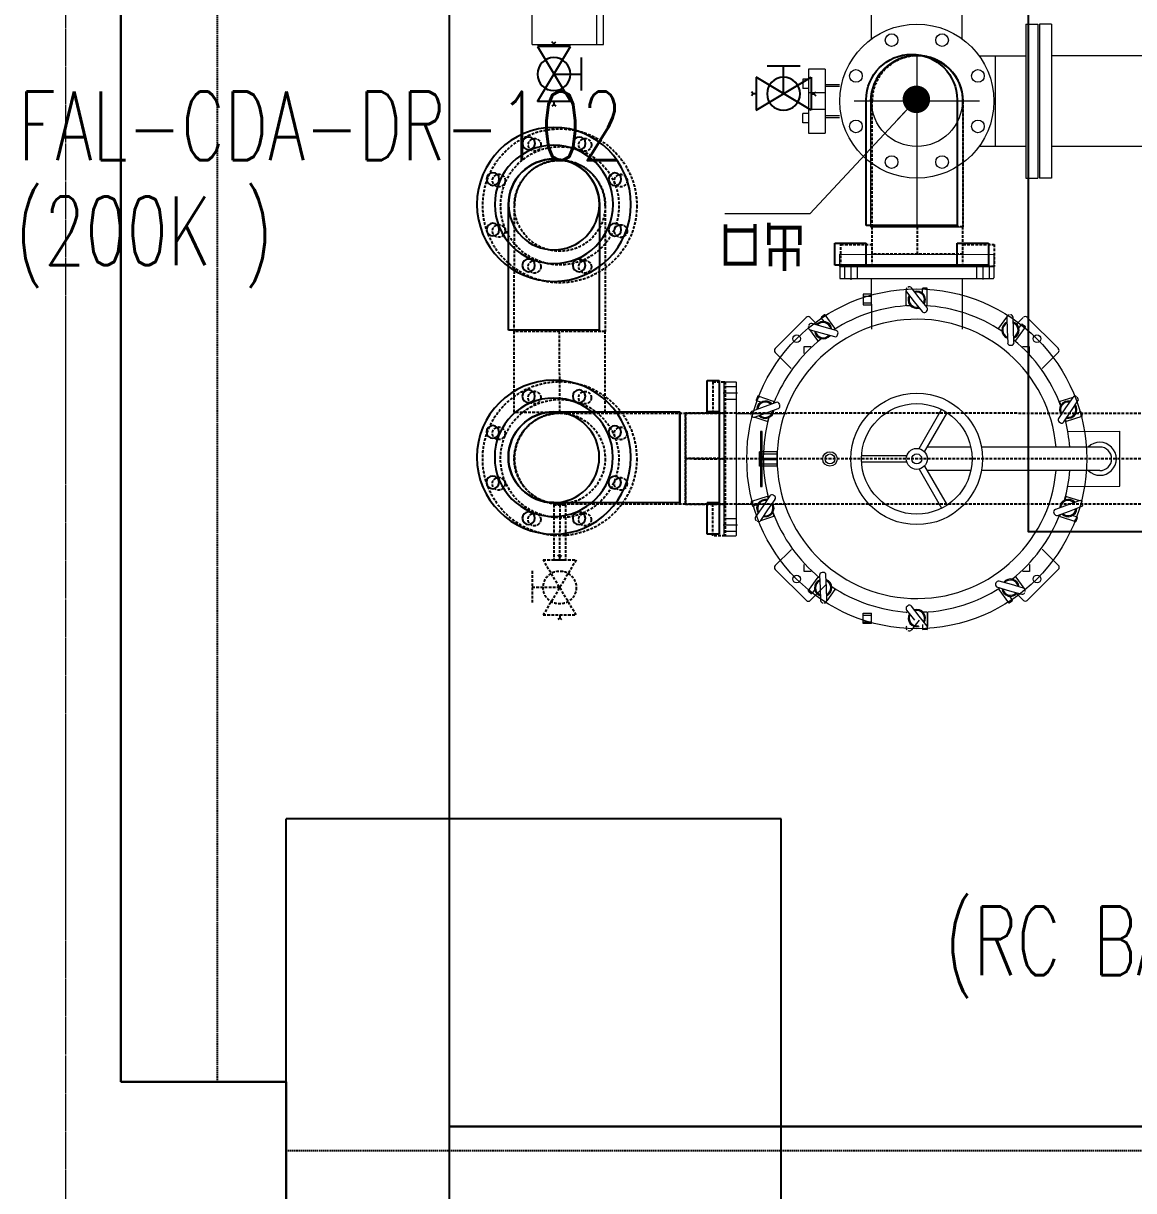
# Model space of a CAD drawing. Extents: x 0 to 160756, y 0 to 229247.
# Drawn here: x 54058 to 56076, y 95177 to 97300 of the extents above; entities that cross this region are included whole.
import ezdxf
from ezdxf.enums import TextEntityAlignment as Align
from ezdxf.xclip import XClip

# ---------------------------------------------------------------- set-up
doc = ezdxf.new("R2010")
doc.units = 0
doc.header["$LTSCALE"] = 10
doc.header["$XCLIPFRAME"] = 2
for name, pattern in [('H12設備棟3F$0$CENTERK5', [6.916, 6.667, -0.083, 0.083, -0.083]), ('H12設備棟3F$0$HIDDEN', [0.375, 0.25, -0.125]), ('XCM7P30CDA$0$CENTER', [50.8, 31.75, -6.35, 6.35, -6.35]), ('XCM7P30CDA$0$DASHED', [0.75, 0.5, -0.25]), ('XCM7Q30CDA-200K$0$ACAD_ISO04W100', [30, 24, -3, 0, -3]), ('XCM7Q30CDA-200K$0$CENTER', [50.8, 31.75, -6.35, 6.35, -6.35]), ('XCM7Q30CDA-200K$0$DASHED2', [9.525, 6.35, -3.175])]:
    doc.linetypes.add(name, pattern=pattern)
for name, color, linetype in [('H12設備棟3F$0$ARC-BEAM', 252, 'H12設備棟3F$0$HIDDEN'), ('H12設備棟3F$0$H-SIN', 252, 'H12設備棟3F$0$CENTERK5'), ('H12設備棟3F$0$KABE1', 252, 'Continuous'), ('H12設備棟3F$0$\uf4c9\ue50a', 252, 'Continuous'), ('XCM7P30CDA$0$CCL', 252, 'XCM7P30CDA$0$CENTER'), ('XCM7P30CDA$0$U-CDA-PIPE', 252, 'Continuous'), ('XCM7P30CDA-200K$0$U-CDA-PIPE', 203, 'Continuous'), ('XCM7Q30CDA-200K$0$U-CDA-TXT', 4, 'Continuous'), ('XCM7Q30CDA-200K$0$圖層1', 1, 'Continuous')]:
    doc.layers.add(name, color=color, linetype=linetype)
doc.layers.add('XCM7Q30CDA-200K$0$一期設備', color=22, linetype='Continuous', lineweight=9)
doc.styles.add('XCM7Q30CDA-200K$0$aa-txt', font='simplex.shx', dxfattribs={"width": 0.8, "bigfont": 'chineset.shx'})
doc.styles.add('XCM7Q30CDA-200K$0$Standard', font='txt.shx', dxfattribs={"bigfont": 'chineset.shx'})
doc.dimstyles.new('XCM7Q30CDA-200K$0$STANDARD', dxfattribs={"dimtxt": 0.18, "dimasz": 0.18, "dimexe": 0.18, "dimexo": 0.0625, "dimgap": 0.09, "dimtad": 0, "dimtih": 1, "dimtoh": 1, "dimdec": 4, "dimzin": 0, "dimdsep": 46, "dimtxsty": 'XCM7Q30CDA-200K$0$Standard', "dimcen": 0.09, "dimadec": 0, "dimazin": 0, "dimtfac": 1, "dimtdec": 4, "dimtofl": 0, "dimtmove": 0, "dimatfit": 3, "dimfxl": 1, "dimtolj": 1, "dimtzin": 0, "dimarcsym": 0})

# ---------------------------------------------------------------- blocks, each defined once
blk = doc.blocks.new('H12設備棟3F')
at = {"layer": 'H12設備棟3F$0$ARC-BEAM'}
for p, q in [((54410.2, 103425.3), (54410.2, 95375.3)), ((54535.2, 95250.3), (62735.2, 95250.3))]:
    blk.add_line(p, q, dxfattribs=at)
at = {"layer": 'H12設備棟3F$0$H-SIN', "lineweight": 5}
blk.add_line((54135.2, 61882.1), (54135.2, 107531.3), dxfattribs=at)
at = {"layer": 'H12設備棟3F$0$KABE1', "linetype": 'Continuous', "lineweight": 30}
for p, q in [((54235.2, 103425.3), (54235.2, 95375.3)), ((54235.2, 95375.3), (54535.2, 95375.3)), ((54535.2, 95375.3), (54535.2, 94575.3))]:
    blk.add_line(p, q, dxfattribs=at)
at = {"layer": 'H12設備棟3F$0$\uf4c9\ue50a'}
for p, q in [((55435.2, 95853.5), (54535.2, 95853.5)), ((54535.2, 94053.5), (54535.2, 95853.5)), ((55435.2, 94053.5), (55435.2, 95853.5))]:
    blk.add_line(p, q, dxfattribs=at)
blk.add_lwpolyline([(59885.2, 96375.3), (55885.2, 96375.3), (55885.2, 98875.3), (59885.2, 98875.3)], close=True, dxfattribs=at)
blk = doc.blocks.new('XCM7P30CDA-200K$0$F22P2-CDA-07-C20-00$0$FlangeSide-16.52x10KG')
for p, q in [((-2.2, 14), (-2.2, 8.26)), ((0, 14), (-2.2, 14)), ((0, -14), (0, 14)), ((0, 8.26), (-2.2, 8.26)), ((0, -8.26), (-2.2, -8.26)), ((-2.2, -8.26), (-2.2, -14)), ((-2.2, -14), (0, -14))]:
    blk.add_line(p, q)
blk = doc.blocks.new('XCM7P30CDA-200K$0$F22P2-CDA-07-C20-00$0$MV2-Ball-FTT')
for p, q in [((-3, 5), (3, 5)), ((0, 0), (0, 5)), ((-5, -3), (5, 3)), ((5, -3), (-5, 3)), ((-5, 3), (-5, -3)), ((5, 3), (5, -3)), ((-5.5, 0), (-5.85, 0.35)), ((-5.5, 0), (-5.85, -0.35)), ((-5, 0), (-5.5, 0)), ((5, 0), (5.5, 0)), ((5.5, 0), (5.85, 0.35)), ((5.5, 0), (5.85, -0.35))]:
    blk.add_line(p, q)
blk.add_circle((0, 0), 3)
blk = doc.blocks.new('XCM7P30CDA-200K$0$F22P2-CDA-07-C20-00$0$Flange-16.52x10KG')
for centre, radius in [((0, 0), 14), ((0, 0), 10.75), ((-4.59, 11.09), 1.15), ((4.59, 11.09), 1.15), ((0, 0), 8.26), ((-11.09, 4.59), 1.15), ((11.09, 4.59), 1.15), ((-11.09, -4.59), 1.15), ((11.09, -4.59), 1.15), ((-4.59, -11.09), 1.15), ((4.59, -11.09), 1.15)]:
    blk.add_circle(centre, radius)
blk = doc.blocks.new('XCM7P30CDA-200K$0$F22P2-CDA-07-C20-00$0$LRElbowDown-16.52')
for p, q in [((22.86, 8.26), (0, 8.26)), ((22.86, -8.26), (22.86, 8.26)), ((0, -8.26), (22.86, -8.26))]:
    blk.add_line(p, q)
blk.add_arc((0, 0), 8.26, 90, 270)
blk = doc.blocks.new('XCM7P30CDA-200K$0$F22P2-CDA-07-C20-00$0$FlangeSide-16.52x150LB')
for p, q in [((-4, 13.95), (-4, 8.26)), ((0, 13.95), (-4, 13.95)), ((0, -13.95), (0, 13.95)), ((0, 8.26), (-4, 8.26)), ((0, -8.26), (-4, -8.26)), ((-4, -8.26), (-4, -13.95)), ((-4, -13.95), (0, -13.95))]:
    blk.add_line(p, q)
blk = doc.blocks.new('XCM7P30CDA-200K$0$A$Cefb5f231')
at = {"layer": 'XCM7P30CDA-200K$0$U-CDA-PIPE'}
for name, p, xscale, yscale, zscale, rotation in [('XCM7P30CDA-200K$0$F22P2-CDA-07-C20-00$0$Flange-16.52x10KG', (-3807, 470.5), 9.999999999999998, 9.999999999999998, 9.999999999999998, 0.03842044991236915), ('XCM7P30CDA-200K$0$F22P2-CDA-07-C20-00$0$FlangeSide-16.52x10KG', (-3506.4, 470.7), 9.999999999999998, 9.999999999999998, 9.999999999999998, 0.03842044991236915), ('XCM7P30CDA-200K$0$F22P2-CDA-07-C20-00$0$LRElbowDown-16.52', (-3807, 470.5), 9.999999999999998, 9.999999999999998, 9.999999999999998, 0.03842044991226738), ('XCM7P30CDA-200K$0$F22P2-CDA-07-C20-00$0$LRElbowDown-16.52', (-3806.7, 470.5), 9.999999999999998, 9.999999999999998, 9.999999999999998, 0.01573800234909779), ('XCM7P30CDA-200K$0$F22P2-CDA-07-C20-00$0$LRElbowDown-16.52', (-3806.8, 10.7), 10, 10, 10, 90.03842044991228), ('XCM7P30CDA-200K$0$F22P2-CDA-07-C20-00$0$Flange-16.52x10KG', (-3806.8, 10.7), 9.999999999999998, 9.999999999999998, 9.999999999999998, 0.03842044991236915), ('XCM7P30CDA-200K$0$F22P2-CDA-07-C20-00$0$FlangeSide-16.52x150LB', (-3156.5, 121), 10.00000000000002, 10.00000000000002, 10.00000000000002, 90), ('XCM7P30CDA-200K$0$F22P2-CDA-07-C20-00$0$LRElbowDown-16.52', (-3156.5, -179.6), 10, 10, 10, 90.01573800234904), ('XCM7P30CDA-200K$0$F22P2-CDA-07-C20-00$0$MV2-Ball-FTT', (-3806.8, -226.2), 10, 10, 10, 270.015738002349), ('XCM7P30CDA-200K$0$F22P2-CDA-07-C20-00$0$MV2-Ball-FTT', (-3389.4, -190.5), 9.999999999999998, 9.999999999999998, 9.999999999999998, 180.015738002349)]:
    blk.add_blockref(name, p, dxfattribs=dict(at, xscale=xscale, yscale=yscale, zscale=zscale, rotation=rotation))
blk = doc.blocks.new('XCM7P30CDA-200K')
at = {"xscale": -1, "rotation": 180}
blk.add_blockref('XCM7P30CDA-200K$0$A$Cefb5f231', (58829, 96981.7), dxfattribs=at)
blk = doc.blocks.new('XCM7Q30CDA-200K$0$_Dot')
at = {"color": 0, "linetype": 'ByBlock', "lineweight": -2}
blk.add_line((-0.5, 0), (-1, 0), dxfattribs=at)
at = {"color": 0, "linetype": 'ByBlock', "const_width": 0.5}
blk.add_lwpolyline([(-0.25, 0, 1), (0.25, 0, 1)], format="xyb", close=True, dxfattribs=at)
blk = doc.blocks.new('XCM7Q30CDA-200K$0$A$C24B86186')
at = {"color": 1, "linetype": 'XCM7Q30CDA-200K$0$CENTER'}
for p, q in [((0, 113.903125), (0, -113.903125)), ((84.1375, 0), (-228.6, 0))]:
    blk.add_line(p, q, dxfattribs=at)
at = {"color": 0}
blk.add_lwpolyline([(0, -84.1375), (-228.6, -84.1375), (-228.6, 84.1375), (0, 84.1375)], dxfattribs=at)
blk.add_arc((0, 0), 84.1375, 270, 90, dxfattribs=at)
blk = doc.blocks.new('XCM7Q30CDA-200K$0$6F10K側')
at = {"layer": 'XCM7Q30CDA-200K$0$圖層1', "linetype": 'ByBlock', "lineweight": 13}
for p, q in [((0, 23), (0, 3)), ((280, 23), (280, 3))]:
    blk.add_line(p, q, dxfattribs=at)
at = {"layer": 'XCM7Q30CDA-200K$0$圖層1', "lineweight": 13}
for p, q in [((1, 24), (279, 24)), ((1, 2), (279, 2)), ((57.4, 2), (57.4, -89.8)), ((222.6, 2), (222.6, -89.8))]:
    blk.add_line(p, q, dxfattribs=at)
at = {"layer": 'XCM7Q30CDA-200K$0$圖層1', "linetype": 'XCM7Q30CDA-200K$0$DASHED2', "lineweight": 13}
for p, q in [((8.5, 24), (8.5, 2)), ((31.5, 24), (31.5, 2)), ((248.5, 24), (248.5, 2)), ((271.5, 24), (271.5, 2))]:
    blk.add_line(p, q, dxfattribs=at)
at = {"layer": 'XCM7Q30CDA-200K$0$圖層1', "linetype": 'XCM7Q30CDA-200K$0$ACAD_ISO04W100', "lineweight": 13}
for p, q in [((20, 26), (20, 0)), ((260, 26), (260, 0))]:
    blk.add_line(p, q, dxfattribs=at)
at = {"layer": 'XCM7Q30CDA-200K$0$圖層1', "linetype": 'ByBlock', "lineweight": 13}
for centre, start, end in [((1, 23), 90, 180), ((279, 23), 0, 90), ((1, 3), 180, 270), ((279, 3), 270, 0)]:
    blk.add_arc(centre, 1, start, end, dxfattribs=at)
blk = doc.blocks.new('XCM7Q30CDA-200K$0$A$C3A915B38')
at = {"lineweight": 20}
for p, q in [((32, 26.5), (0, 26.5)), ((0, 26.5), (0, 0)), ((32, 26.5), (32, 0)), ((32, 0), (0, 0))]:
    blk.add_line(p, q, dxfattribs=at)
at = {"linetype": 'XCM7Q30CDA-200K$0$DASHED2', "lineweight": 20}
for p, q in [((0, 22.2), (32, 22.2)), ((0, 4.2), (32, 4.2))]:
    blk.add_line(p, q, dxfattribs=at)
blk = doc.blocks.new('XCM7Q30CDA-200K$0$2分內牙')
at = {"lineweight": 18}
for p, q in [((0, 14.5), (0, 0)), ((19, 0), (0, 0)), ((18.5, 15), (0.5, 15)), ((19, 0), (19, 14.5))]:
    blk.add_line(p, q, dxfattribs=at)
at = {"linetype": 'XCM7Q30CDA-200K$0$DASHED2', "lineweight": 18}
for p, q in [((3.5, 15), (3.5, 0)), ((15.5, 15), (15.5, 0))]:
    blk.add_line(p, q, dxfattribs=at)
at = {"lineweight": 18}
for centre, start, end in [((0.5, 14.5), 90, 180), ((18.5, 14.5), 0, 90)]:
    blk.add_arc(centre, 0.5, start, end, dxfattribs=at)
blk = doc.blocks.new('XCM7P30CDA$0$A$C9a307472')
at = {"layer": 'XCM7P30CDA$0$CCL'}
blk.add_line((29850, -8197.4), (29850, 27548.6), dxfattribs=at)
blk = doc.blocks.new('XCM7P30CDA$0$A$C16ced994')
at = {"color": 252, "linetype": 'XCM7P30CDA$0$DASHED'}
for p, q in [((-3239.2, 594), (-3239.1, 822.6)), ((-3073.9, 822.6), (-3074, 594)), ((-3889.5, 403.7), (-3889.4, 632.3)), ((-3724.2, 632.2), (-3724.3, 403.6)), ((-3074, 594), (-3239.2, 594)), ((-3296, 562), (-3239.1, 562)), ((-3296, 522), (-3296, 562)), ((-3239.1, 522), (-3239.1, 562)), ((-3073.9, 522), (-3073.9, 562)), ((-3073.9, 562), (-3017, 562)), ((-3017, 562), (-3017, 522)), ((-3017, 522), (-3296, 522)), ((-3724.3, 403.6), (-3889.5, 403.7)), ((-3528.3, 254.9), (-3528.3, 312.3)), ((-3528.3, 312.3), (-3506.3, 312.3)), ((-3506.3, 312.3), (-3506.4, 32.3)), ((-3806.9, 255.1), (-3578.3, 255)), ((-3806.7, 255.1), (-3578.1, 255)), ((-3578.3, 255), (-3578.4, 89.8)), ((-3578.1, 255), (-3578.1, 89.8)), ((-3506.3, 254.9), (-3528.3, 254.9)), ((-3578.4, 89.8), (-3807, 89.9)), ((-3578.1, 89.8), (-3806.7, 89.9)), ((-3506.4, 89.7), (-3528.4, 89.7)), ((-3528.4, 32.3), (-3528.4, 89.7)), ((-3506.4, 32.3), (-3528.4, 32.3)), ((-3777, -11.9), (-3837, -111.9)), ((-3777, -111.9), (-3837, -11.9)), ((-3837, -11.9), (-3777, -11.9)), ((-3807, -6.9), (-3810.5, -3.4)), ((-3807, -6.9), (-3803.5, -3.4)), ((-3807, -11.9), (-3807, -6.9)), ((-3857, -31.9), (-3857, -91.9)), ((-3807, -61.9), (-3857, -61.9)), ((-3837, -111.9), (-3777, -111.9)), ((-3807, -116.9), (-3810.6, -120.4)), ((-3807, -111.9), (-3807, -116.9)), ((-3807, -116.9), (-3803.5, -120.4))]:
    blk.add_line(p, q, dxfattribs=at)
for centre, radius in [((-3806.8, 632.3), 140), ((-3852.6, 743.2), 11.5), ((-3760.8, 743.1), 11.5), ((-3806.8, 632.3), 107.5), ((-3806.8, 632.3), 82.6), ((-3917.6, 678.3), 11.5), ((-3695.9, 678.1), 11.5), ((-3917.7, 586.4), 11.5), ((-3695.9, 586.3), 11.5), ((-3852.8, 521.4), 11.5), ((-3760.9, 521.4), 11.5), ((-3807, 172.5), 140), ((-3807, 172.5), 107.5), ((-3852.8, 283.4), 11.5), ((-3761, 283.3), 11.5), ((-3807, 172.5), 82.6), ((-3917.8, 218.5), 11.5), ((-3696.1, 218.4), 11.5), ((-3917.9, 126.7), 11.5), ((-3696.1, 126.5), 11.5), ((-3853, 61.7), 11.5), ((-3761.1, 61.6), 11.5), ((-3807, -61.9), 30)]:
    blk.add_circle(centre, radius, dxfattribs=at)
for centre, start, end in [((-3156.5, 822.6), 359.9843, 179.9843), ((-3806.8, 632.3), 359.9616, 179.9616), ((-3807, 172.5), 89.9616, 269.9616), ((-3806.7, 172.5), 89.9843, 269.9843)]:
    blk.add_arc(centre, 82.6, start, end, dxfattribs=at)
at = {"layer": 'XCM7P30CDA$0$U-CDA-PIPE', "color": 252, "linetype": 'XCM7P30CDA$0$DASHED'}
for p, q in [((-3073.9, 594), (-3239.1, 594)), ((-3239.1, 544), (-3239.1, 594)), ((-3156.5, 544), (-3156.5, 594)), ((-3073.9, 544), (-3073.9, 594)), ((-3073.9, 544), (-3239.1, 544)), ((-3724.6, 403.8), (-3889.8, 403.5)), ((-3889.5, 256.5), (-3889.8, 403.5)), ((-3806.9, 256.6), (-3807.2, 403.7)), ((-3724.3, 256.8), (-3724.6, 403.8)), ((-3724.3, 256.8), (-3889.5, 256.5)), ((-3578.4, 89.8), (-3578.3, 255)), ((-3578.3, 255), (-3506.3, 254.9)), ((-3578.1, 255), (-3578.1, 89.8)), ((-1145.6, 254.3), (-3578.1, 255)), ((-3506.4, 89.7), (-3506.3, 254.9)), ((-3578.4, 172.4), (-3506.4, 172.3)), ((-1145.6, 171.7), (-3578.1, 172.4)), ((-3817.9, 88.4), (-3796.2, 88.4)), ((-3817.9, 88.4), (-3817.9, -11.6)), ((-3807, 88.4), (-3807.1, -11.6)), ((-3796.2, 88.4), (-3796.2, -11.6)), ((-3578.4, 89.8), (-3506.4, 89.7)), ((-1145.6, 89.1), (-3578.1, 89.8)), ((-3817.9, -11.6), (-3796.2, -11.6))]:
    blk.add_line(p, q, dxfattribs=at)
blk = doc.blocks.new('XCM7P30CDA')
at = {"color": 4}
ref = blk.add_blockref('XCM7P30CDA$0$A$C9a307472', (24285.2, 95852.5), dxfattribs=at)
XClip(ref).set_block_clipping_path([(28505.8252583833, 11204.571428573), (50624.999999999, 21456.3991779214)])
blk.add_blockref('XCM7P30CDA$0$A$C16ced994', (58839.7, 96336.2))
blk = doc.blocks.new('XCM7Q30CDA-200K$0$DRYER 6500')
at = {"linetype": 'Continuous', "lineweight": 13}
for p, q in [((755.2, 1266), (777.2, 1266)), ((755.2, 986), (755.2, 1266)), ((777.2, 986), (777.2, 1266)), ((802.2, 1266), (780.2, 1266)), ((780.2, 986), (780.2, 1266)), ((802.2, 986), (802.2, 1266)), ((-847.8, 1208.5), (755.2, 1208.5)), ((802.2, 1208.6), (887.2, 1208.6)), ((857.2, 1208.6), (857.2, 1043.4)), ((1197.5, 1184.5), (1167.2, 1184.5)), ((1167.2, 1141.2), (1167.2, 1184.5)), ((1197.5, 1141.2), (1197.5, 1184.5)), ((1140.6, 1156.3), (1167.2, 1156.3)), ((1140.6, 1156.3), (1167.2, 1156.3)), ((1141.1, 1152.5), (1167.2, 1152.5)), ((1141.1, 1152.5), (1167.2, 1152.5)), ((1197.5, 1165.7), (1207.5, 1165.7)), ((1197.5, 1148.7), (1207.5, 1148.7)), ((1207.5, 1165.7), (1207.5, 1148.7)), ((1167.2, 1141.2), (1197.5, 1141.2)), ((1167.2, 1110.8), (1167.2, 1141.2)), ((1197.5, 1110.8), (1197.5, 1141.2)), ((1167.2, 1110.8), (1197.5, 1110.8)), ((1167.2, 1068), (1167.2, 1110.8)), ((1197.5, 1068), (1197.5, 1110.8)), ((1167.2, 1095.7), (1140.6, 1095.7)), ((1167.2, 1095.7), (1140.6, 1095.7)), ((1141.1, 1099.5), (1167.2, 1099.5)), ((1141.1, 1099.5), (1167.2, 1099.5)), ((1197.5, 1103.3), (1207.5, 1103.3)), ((1197.5, 1086.3), (1207.5, 1086.3)), ((1207.5, 1086.3), (1207.5, 1103.3)), ((1167.2, 1068), (1197.5, 1068)), ((-847.8, 1043.5), (755.2, 1043.5)), ((887.2, 1043.4), (802.2, 1043.4)), ((917.7, 1012.9), (917.7, 818.1)), ((1082.7, 1012.9), (1082.7, 818.1)), ((755.2, 986), (777.2, 986)), ((802.2, 986), (780.2, 986))]:
    blk.add_line(p, q, dxfattribs=at)
at = {"lineweight": 13}
for p, q in [((1569.7, 1023), (1569.7, 529.5)), ((1699.7, 1023), (1569.7, 1023)), ((1581.7, 1023), (1581.7, 512.2)), ((1699.7, 1023), (1699.7, 255))]:
    blk.add_line(p, q, dxfattribs=at)
at = {"linetype": 'Continuous', "lineweight": 13}
for centre, radius in [((1000.2, 1126), 140), ((954.3, 1236.9), 11.5), ((1046.1, 1236.9), 11.5), ((1000.2, 1126), 82.6), ((889.3, 1171.9), 11.5), ((1111.1, 1171.9), 11.5), ((889.3, 1080.1), 11.5), ((1111.1, 1080.1), 11.5), ((954.3, 1015.1), 11.5), ((1046.1, 1015.1), 11.5)]:
    blk.add_circle(centre, radius, dxfattribs=at)
at = {"lineweight": 13, "insert": (1201.1, 1427), "char_height": 80, "width": 1570.211, "attachment_point": 1, "style": 'XCM7Q30CDA-200K$0$Standard'}
blk.add_mtext('出口', dxfattribs=at)
at = {"lineweight": 13}
blk.add_leader([(1001.1, 1122.8), (1194.5, 1330.8), (1349.6, 1330.8)], dimstyle='XCM7Q30CDA-200K$0$STANDARD', override={"dimasz": 50, "dimtad": 0, "dimldrblk": 'XCM7Q30CDA-200K$0$_Dot'}, dxfattribs=at)
blk = doc.blocks.new('XCM7Q30CDA-200K')
for points in [[(58482.2, 95293.9), (54832.5, 95293.9), (54832.5, 99325), (58482.2, 99325)], [(58482.2, 80215.3), (54832.5, 80215.3), (54832.5, 95293.9), (58482.2, 95293.9)]]:
    blk.add_lwpolyline(points, close=True)
at = {"layer": 'XCM7Q30CDA-200K$0$一期設備'}
for p, q in [((55662.6, 96788.1), (55662.6, 96812.9)), ((55663.1, 96812.2), (55677.3, 96794.1)), ((55686.3, 96801.2), (55672.1, 96819.3)), ((55692.3, 96809.5), (55692.3, 96817.8)), ((55699.9, 96818.7), (55693.2, 96818.7)), ((55700.9, 96815.9), (55693.2, 96818.7)), ((55700.9, 96788.1), (55700.9, 96817.8)), ((55663.6, 96787.2), (55670, 96787.2)), ((55677.3, 96794.1), (55691.4, 96776.1)), ((55700.4, 96783.2), (55686.3, 96801.2)), ((55697.3, 96787.2), (55699.9, 96787.2)), ((55481, 96765.5), (55424.4, 96708.9)), ((55500.2, 96753.3), (55488, 96765.5)), ((55500.2, 96753.3), (55488, 96765.5)), ((55513.2, 96758.1), (55508.3, 96764.8)), ((55513.9, 96770.1), (55508.5, 96766.1)), ((55516.4, 96768.3), (55508.5, 96766.1)), ((55532.7, 96745.9), (55515.3, 96769.9)), ((55698.1, 96775.3), (55699.6, 96776.4)), ((55830.9, 96745.9), (55845.4, 96766)), ((55845.4, 96765.2), (55846.2, 96742.2)), ((55857.7, 96742.7), (55856.9, 96765.6)), ((55863.3, 96753.4), (55875.5, 96765.6)), ((55863.3, 96753.4), (55875.5, 96765.6)), ((55939.2, 96709.1), (55882.6, 96765.6)), ((55501.8, 96723.4), (55487.2, 96743.4)), ((55488, 96743.1), (55510, 96736.8)), ((55513.2, 96747.9), (55491.1, 96754.2)), ((55535.3, 96741.6), (55513.2, 96747.9)), ((55530.4, 96743), (55532.5, 96744.5)), ((55831.1, 96744.6), (55836.3, 96740.8)), ((55846.2, 96742.2), (55847.1, 96719.3)), ((55858.5, 96719.7), (55857.7, 96742.7)), ((55861.8, 96723.5), (55879.2, 96747.5)), ((55867.4, 96745.8), (55872.3, 96752.5)), ((55879, 96748.8), (55873.6, 96752.7)), ((55878.1, 96745.9), (55873.6, 96752.7)), ((55503.1, 96723.1), (55508.3, 96726.9)), ((55510, 96736.8), (55532.1, 96730.5)), ((55538, 96733.8), (55538.5, 96735.7)), ((55858.3, 96724.8), (55860.5, 96723.2)), ((55453.7, 96672.6), (55424.4, 96701.8)), ((55453.7, 96672.6), (55424.4, 96701.8)), ((55477.2, 96700), (55477.2, 96712.7)), ((55477.2, 96712.7), (55489.9, 96712.7)), ((55852, 96714.7), (55853.9, 96714.8)), ((55873.7, 96712.8), (55886.4, 96712.8)), ((55886.4, 96712.8), (55886.4, 96700.1)), ((55909.9, 96672.7), (55939.2, 96702)), ((55909.9, 96672.7), (55939.2, 96702)), ((55395.1, 96621.4), (55390, 96615)), ((55392.1, 96621.3), (55390, 96615)), ((55398.5, 96611.2), (55390.6, 96613.8)), ((55421.5, 96612.8), (55393.3, 96622)), ((55942.2, 96612.9), (55965.8, 96620.6)), ((55965.2, 96620), (55952.4, 96600.9)), ((55961.9, 96594.5), (55974.8, 96613.6)), ((55404.5, 96602.9), (55382.9, 96595.1)), ((55386.9, 96584.3), (55408.4, 96592.2)), ((55426.1, 96610.8), (55404.5, 96602.9)), ((55408.4, 96592.2), (55430, 96600.1)), ((55421.3, 96609.1), (55422.1, 96611.6)), ((55432.9, 96606.2), (55432.2, 96608)), ((55686, 96526.8), (55727, 96597.9)), ((55695.9, 96521.1), (55736.9, 96592.2)), ((55952.4, 96600.9), (55939.6, 96581.9)), ((55941.5, 96611.7), (55943.5, 96605.6)), ((55949.1, 96575.5), (55961.9, 96594.5)), ((55971.6, 96591.3), (55979.5, 96593.9)), ((55980.4, 96585.1), (55980.7, 96593.3)), ((55982.8, 96586.9), (55980.7, 96593.3)), ((55409.7, 96576.4), (55386.1, 96584.1)), ((55410.9, 96577), (55412.8, 96583.1)), ((55940.9, 96575.2), (55942.5, 96574.2)), ((55952, 96579.7), (55952.8, 96577.2)), ((55954, 96576.6), (55982.2, 96585.7)), ((55956.3, 96558.2), (56050.8, 96558.3)), ((56050.9, 96458.3), (56050.8, 96558.3)), ((55780, 96529.5), (55700.8, 96529.5)), ((56014.6, 96529.6), (55799.5, 96529.5)), ((55663.6, 96513.9), (55581.6, 96513.9)), ((55663.6, 96502.4), (55581.6, 96502.4)), ((55686, 96489.5), (55727, 96418.5)), ((55695.9, 96495.2), (55737, 96424.2)), ((55780, 96486.8), (55700.8, 96486.8)), ((56014.6, 96486.9), (55799.5, 96486.8)), ((55956.3, 96458.2), (56050.9, 96458.3)), ((55380.9, 96429.4), (55383, 96423)), ((55409.7, 96439.8), (55381.5, 96430.6)), ((55383.3, 96431.2), (55383, 96423)), ((55392.1, 96425), (55384.2, 96422.4)), ((55414.6, 96440.9), (55401.8, 96421.8)), ((55411.7, 96436.6), (55410.9, 96439.2)), ((55411.3, 96415.4), (55424.1, 96434.5)), ((55422.8, 96441.1), (55421.2, 96442.2)), ((55955.3, 96424.2), (55933.7, 96416.3)), ((55952.8, 96439.3), (55950.8, 96433.2)), ((55954, 96439.9), (55977.6, 96432.3)), ((55976.8, 96432), (55955.3, 96424.2)), ((55401.8, 96421.8), (55388.9, 96402.8)), ((55421.5, 96403.4), (55397.9, 96395.7)), ((55398.5, 96396.4), (55411.3, 96415.4)), ((55422.1, 96404.6), (55420.2, 96410.7)), ((55930.8, 96410.1), (55931.5, 96408.3)), ((55937.6, 96405.5), (55959.2, 96413.4)), ((55942.4, 96407.2), (55941.6, 96404.7)), ((55942.2, 96403.5), (55970.4, 96394.4)), ((55959.2, 96413.4), (55980.8, 96421.3)), ((55965.2, 96405.1), (55973.1, 96402.6)), ((55968.6, 96395), (55973.7, 96401.4)), ((55971.6, 96395), (55973.7, 96401.4)), ((55453.8, 96343.6), (55424.5, 96314.3)), ((55453.8, 96343.6), (55424.5, 96314.3)), ((55910, 96343.7), (55939.3, 96314.5)), ((55910, 96343.7), (55939.3, 96314.5)), ((55477.3, 96303.5), (55477.3, 96316.2)), ((55886.5, 96316.4), (55886.5, 96303.6)), ((55424.5, 96307.3), (55481.1, 96250.7)), ((55490, 96303.5), (55477.3, 96303.5)), ((55505.2, 96296.6), (55506, 96273.7)), ((55511.7, 96301.7), (55509.8, 96301.6)), ((55517.5, 96274.1), (55516.6, 96297)), ((55886.5, 96303.6), (55873.8, 96303.6)), ((55882.7, 96250.8), (55939.3, 96307.4)), ((55501.9, 96292.9), (55484.4, 96268.9)), ((55517.4, 96280), (55488.2, 96250.7)), ((55505.3, 96291.5), (55503.2, 96293.1)), ((55506, 96273.7), (55506.8, 96250.7)), ((55518.3, 96251.2), (55517.5, 96274.1)), ((55532.6, 96271.7), (55527.4, 96275.5)), ((55825.7, 96282.5), (55825.1, 96280.7)), ((55828.4, 96274.8), (55850.5, 96268.5)), ((55833.3, 96273.4), (55831.2, 96271.8)), ((55853.7, 96279.5), (55831.6, 96285.8)), ((55875.7, 96273.2), (55853.7, 96279.5)), ((55860.6, 96293.2), (55855.4, 96289.4)), ((55861.9, 96293), (55876.5, 96272.9)), ((55484.7, 96267.5), (55490.1, 96263.6)), ((55485.6, 96270.4), (55490.1, 96263.6)), ((55500.4, 96262.9), (55488.2, 96250.7)), ((55496.3, 96270.6), (55491.4, 96263.8)), ((55532.8, 96270.4), (55518.3, 96250.3)), ((55831, 96270.5), (55848.4, 96246.5)), ((55850.5, 96268.5), (55872.6, 96262.2)), ((55850.5, 96258.3), (55855.4, 96251.5)), ((55863.5, 96263), (55875.7, 96250.8)), ((55863.5, 96263), (55875.7, 96250.8)), ((55663.2, 96233.2), (55677.4, 96215.1)), ((55665.6, 96241.1), (55664.1, 96239.9)), ((55686.4, 96222.2), (55672.3, 96240.3)), ((55847.3, 96248), (55855.2, 96250.2)), ((55849.8, 96246.3), (55855.2, 96250.2)), ((55666.4, 96229.2), (55663.7, 96229.2)), ((55686.3, 96215.1), (55672.1, 96197)), ((55700.6, 96204.1), (55686.4, 96222.2)), ((55700.1, 96229.2), (55693.7, 96229.2)), ((55700.9, 96228.2), (55700.9, 96198.5)), ((55701.1, 96228.2), (55701.1, 96203.4)), ((55692.3, 96206.9), (55692.3, 96198.5)), ((55700.9, 96200.5), (55693.2, 96197.6)), ((55699.9, 96197.6), (55693.2, 96197.6))]:
    blk.add_line(p, q, dxfattribs=at)
for points in [[(55821.9, 96858.1), (55541.9, 96858.2), (55542, 96880.2), (55822, 96880.1)], [(55821.9, 96858.1), (55541.9, 96858.2), (55542, 96880.2), (55822, 96880.1)], [(55400.8, 96558.1), (55397.8, 96558.1), (55397.9, 96458.1), (55400.9, 96458.1)], [(55400.8, 96509.6), (55427.8, 96509.6), (55427.8, 96506.6), (55400.8, 96506.6)]]:
    blk.add_lwpolyline(points, close=True, dxfattribs=at)
for centre, radius in [((55681.8, 96508.2), 309), ((55463.3, 96726.6), 7), ((55900.3, 96726.7), 7), ((55681.8, 96508.2), 119.6), ((55681.8, 96508.2), 100.5), ((55524, 96508.1), 13.2), ((55524, 96508.1), 9), ((55681.8, 96508.2), 19.1), ((55681.8, 96508.2), 9.09), ((55463.4, 96289.6), 7), ((55900.4, 96289.7), 7)]:
    blk.add_circle(centre, radius, dxfattribs=at)
for centre, radius, start, end in [((55666.9, 96815.2), 4.78, 128.0819, 218.0819), ((55668.4, 96816.4), 4.78, 38.0819, 128.0819), ((55681.8, 96797.7), 15.8, 149.4056, 286.7582), ((55681.8, 96797.7), 13.9, 152.5252, 283.6385), ((55681.8, 96797.7), 15.8, 329.4056, 106.7582), ((55681.8, 96797.7), 13.9, 332.5252, 103.6385), ((55693.2, 96817.8), 0.957, 90.0157, 180.0157), ((55699.9, 96817.8), 0.957, 0.0157, 90.0157), ((55681.8, 96508.2), 279, 92.3878, 122.7514), ((55663.6, 96788.1), 0.957, 180.0157, 270.0157), ((55681.8, 96508.2), 279, 56.3878, 86.7514), ((55696.7, 96780.2), 4.78, 308.0819, 38.0819), ((55699.9, 96788.1), 0.957, 270.0157, 0.0157), ((55681.8, 96508.2), 254, 4.8374, 355.194), ((55484.5, 96762), 5, 45.0157, 135.0157), ((55509.1, 96765.3), 0.957, 126.0157, 216.0157), ((55514.5, 96769.3), 0.957, 36.0157, 126.0157), ((55695.2, 96779), 4.78, 218.0819, 308.0819), ((55850.2, 96765.4), 4.78, 92.0819, 182.0819), ((55852.1, 96765.4), 4.78, 2.0819, 92.0819), ((55879.1, 96762.1), 5, 45.0157, 135.0157), ((55489.3, 96747.7), 4.78, 164.0819, 254.0819), ((55489.8, 96749.6), 4.78, 74.0819, 164.0819), ((55511.6, 96742.3), 15.8, 185.4056, 322.7582), ((55511.6, 96742.3), 15.8, 5.4056, 142.7582), ((55511.6, 96742.3), 13.9, 8.5252, 139.6385), ((55531.9, 96745.3), 0.957, 306.0157, 36.0157), ((55533.9, 96737), 4.78, 344.0819, 74.0819), ((55831.6, 96745.4), 0.957, 144.0157, 234.0157), ((55852, 96742.4), 15.8, 113.4056, 250.7582), ((55852, 96742.4), 13.9, 116.5252, 247.6385), ((55852, 96742.4), 15.8, 293.4056, 70.7582), ((55852, 96742.4), 13.9, 296.5252, 67.6385), ((55873.1, 96752), 0.957, 54.0157, 144.0157), ((55878.5, 96748), 0.957, 324.0157, 54.0157), ((55681.8, 96508.2), 279, 128.3878, 158.7514), ((55511.6, 96742.3), 13.9, 188.5252, 319.6385), ((55502.5, 96723.9), 0.957, 216.0157, 306.0157), ((55533.4, 96735.1), 4.78, 254.0819, 344.0819), ((55851.8, 96719.5), 4.78, 182.0819, 272.0819), ((55853.8, 96719.5), 4.78, 272.0819, 2.0819), ((55681.8, 96508.2), 279, 20.3878, 50.7514), ((55861, 96724), 0.957, 234.0157, 324.0157), ((55427.9, 96705.4), 5, 135.0157, 225.0157), ((55935.6, 96705.5), 5, 315.0157, 45.0157), ((55390.9, 96614.7), 0.957, 162.0157, 252.0157), ((55406.5, 96597.6), 15.8, 41.4056, 178.7582), ((55393, 96621.1), 0.957, 72.0157, 162.0157), ((55957.2, 96597.7), 15.8, 77.4056, 214.7582), ((55969.2, 96617.3), 4.78, 56.0819, 146.0819), ((55970.8, 96616.2), 4.78, 326.0819, 56.0819), ((55384.6, 96590.6), 4.78, 110.0819, 200.0819), ((55406.5, 96597.6), 13.9, 44.5252, 175.6385), ((55406.5, 96597.6), 15.8, 221.4056, 358.7582), ((55406.5, 96597.6), 13.9, 224.5252, 355.6385), ((55421.2, 96611.9), 0.957, 342.0157, 72.0157), ((55427.7, 96606.3), 4.78, 20.0819, 110.0819), ((55428.4, 96604.5), 4.78, 290.0819, 20.0819), ((55942.5, 96612), 0.957, 108.0157, 198.0157), ((55957.2, 96597.7), 13.9, 80.5252, 211.6385), ((55957.2, 96597.7), 15.8, 257.4056, 34.7582), ((55957.2, 96597.7), 13.9, 260.5252, 31.6385), ((55979.8, 96593), 0.957, 18.0157, 108.0157), ((55385.2, 96588.8), 4.78, 200.0819, 290.0819), ((55681.8, 96508.2), 279, 164.3878, 194.7514), ((55410, 96577.3), 0.957, 252.0157, 342.0157), ((55943.6, 96579.2), 4.78, 146.0819, 236.0819), ((55945.2, 96578.1), 4.78, 236.0819, 326.0819), ((55681.8, 96508.2), 279, 4.4045, 14.7514), ((55953.7, 96577.5), 0.957, 198.0157, 288.0157), ((55981.9, 96586.6), 0.957, 288.0157, 18.0157), ((56014.6, 96508.3), 30, 225.3864, 134.6451), ((56014.6, 96508.3), 21.4, 270.0157, 90.0157), ((55681.8, 96508.2), 279, 344.3878, 355.627), ((55381.8, 96429.7), 0.957, 108.0157, 198.0157), ((55383.9, 96423.3), 0.957, 198.0157, 288.0157), ((55406.5, 96418.6), 15.8, 77.4056, 214.7582), ((55406.5, 96418.6), 13.9, 80.5252, 211.6385), ((55406.5, 96418.6), 15.8, 257.4056, 34.7582), ((55406.5, 96418.6), 13.9, 260.5252, 31.6385), ((55410, 96438.9), 0.957, 18.0157, 108.0157), ((55418.5, 96438.2), 4.78, 56.0819, 146.0819), ((55420.1, 96437.1), 4.78, 326.0819, 56.0819), ((55957.2, 96418.8), 15.8, 41.4056, 178.7582), ((55957.2, 96418.8), 13.9, 44.5252, 175.6385), ((55953.7, 96439), 0.957, 72.0157, 162.0157), ((55978.5, 96427.6), 4.78, 20.0819, 110.0819), ((55979.1, 96425.8), 4.78, 290.0819, 20.0819), ((55392.9, 96400.1), 4.78, 146.0819, 236.0819), ((55681.8, 96508.2), 279, 200.3878, 230.7514), ((55421.2, 96404.3), 0.957, 288.0157, 18.0157), ((55681.8, 96508.2), 279, 308.3878, 338.7514), ((55935.3, 96411.8), 4.78, 110.0819, 200.0819), ((55936, 96410), 4.78, 200.0819, 290.0819), ((55942.5, 96404.4), 0.957, 162.0157, 252.0157), ((55957.2, 96418.8), 15.8, 221.4056, 358.7582), ((55957.2, 96418.8), 13.9, 224.5252, 355.6385), ((55972.8, 96401.7), 0.957, 342.0157, 72.0157), ((55394.5, 96399), 4.78, 236.0819, 326.0819), ((55970.7, 96395.3), 0.957, 252.0157, 342.0157), ((55428.1, 96310.8), 5, 135.0157, 225.0157), ((55509.9, 96296.8), 4.78, 92.0819, 182.0819), ((55511.9, 96296.9), 4.78, 2.0819, 92.0819), ((55935.8, 96311), 5, 315.0157, 45.0157), ((55511.7, 96273.9), 15.8, 113.4056, 250.7582), ((55511.7, 96273.9), 13.9, 116.5252, 247.6385), ((55502.6, 96292.3), 0.957, 54.0157, 144.0157), ((55511.7, 96273.9), 15.8, 293.4056, 70.7582), ((55511.7, 96273.9), 13.9, 296.5252, 67.6385), ((55681.8, 96508.2), 279, 236.3878, 266.7514), ((55681.8, 96508.2), 279, 272.3878, 302.7514), ((55829.7, 96279.4), 4.78, 164.0819, 254.0819), ((55830.3, 96281.2), 4.78, 74.0819, 164.0819), ((55852.1, 96274), 15.8, 5.4056, 142.7582), ((55852.1, 96274), 13.9, 8.5252, 139.6385), ((55861.2, 96292.4), 0.957, 36.0157, 126.0157), ((55485.2, 96268.3), 0.957, 144.0157, 234.0157), ((55490.6, 96264.4), 0.957, 234.0157, 324.0157), ((55532.1, 96271), 0.957, 324.0157, 54.0157), ((55831.8, 96271), 0.957, 126.0157, 216.0157), ((55852.1, 96274), 15.8, 185.4056, 322.7582), ((55852.1, 96274), 13.9, 188.5252, 319.6385), ((55873.9, 96266.8), 4.78, 254.0819, 344.0819), ((55874.4, 96268.6), 4.78, 344.0819, 74.0819), ((55484.6, 96254.3), 5, 225.0157, 315.0157), ((55511.6, 96250.9), 4.78, 182.0819, 272.0819), ((55513.5, 96251), 4.78, 272.0819, 2.0819), ((55667, 96236.1), 4.78, 128.0819, 218.0819), ((55668.5, 96237.3), 4.78, 38.0819, 128.0819), ((55681.9, 96218.6), 15.8, 329.4056, 106.7582), ((55681.9, 96218.6), 13.9, 332.5252, 103.6385), ((55849.2, 96247), 0.957, 216.0157, 306.0157), ((55854.6, 96251), 0.957, 306.0157, 36.0157), ((55879.2, 96254.4), 5, 225.0157, 315.0157), ((55663.7, 96228.2), 0.957, 90.0157, 180.0157), ((55681.9, 96218.6), 15.8, 149.4056, 286.7582), ((55681.9, 96218.6), 13.9, 152.5252, 283.6385), ((55700.1, 96228.2), 0.957, 0.0157, 90.0157), ((55666.9, 96201.2), 4.78, 141.9181, 231.9181), ((55668.4, 96200), 4.78, 231.9181, 321.9181), ((55693.2, 96198.5), 0.957, 179.9843, 269.9843), ((55699.9, 96198.5), 0.957, 269.9843, 359.9843)]:
    blk.add_arc(centre, radius, start, end, dxfattribs=at)
for name, p, rotation in [('XCM7Q30CDA-200K$0$DRYER 6500', (56682.2, 98284.8), 180), ('XCM7Q30CDA-200K$0$6F10K側', (55541.8, 96834.1), 0.01573800234231116), ('XCM7Q30CDA-200K$0$2分內牙', (55599.2, 96788.6), 90.01573800234229), ('XCM7Q30CDA-200K$0$6F10K側', (55355.8, 96368.3), 89.98426199765774)]:
    blk.add_blockref(name, p, dxfattribs=dict(at, rotation=rotation))
for name, p, xscale, rotation in [('XCM7Q30CDA-200K$0$A$C24B86186', (55682, 97158.8), -1, 270), ('XCM7Q30CDA-200K$0$A$C3A915B38', (55395.8, 96521.3), -0.9999999999999996, 180.0157380023423), ('XCM7Q30CDA-200K$0$2分內牙', (55599.3, 96227.6), -1, 90.01573800234229)]:
    blk.add_blockref(name, p, dxfattribs=dict(at, xscale=xscale, rotation=rotation))
at = {"layer": 'XCM7Q30CDA-200K$0$U-CDA-TXT', "style": 'XCM7Q30CDA-200K$0$aa-txt', "width": 0.7}
blk.add_text('FAL-CDA-DR-102', height=125, dxfattribs=at).set_placement((54048.6, 97051.3))
for s, p in [('(200K )', (54277.1, 96914.2)), ('(RC BASE 100mm )', (56325.1, 95622.8))]:
    blk.add_text(s, height=125, dxfattribs=at).set_placement(p, align=Align.MIDDLE)

msp = doc.modelspace()

# ---------------------------------------------------------------- block references
for name in ['XCM7P30CDA', 'XCM7P30CDA-200K', 'XCM7Q30CDA-200K']:
    msp.add_blockref(name, (0, 0))
ref = msp.add_blockref('H12設備棟3F', (0, 0))
XClip(ref).set_block_clipping_path([(52480.8428845762, 60066.8604644329), (84559.6547477046, 105824.4625800119)])

doc.saveas('drawing.dxf')
